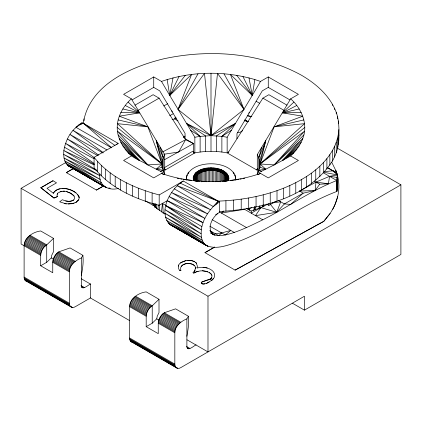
<?xml version="1.0" encoding="UTF-8"?>
<svg xmlns="http://www.w3.org/2000/svg" width="422" height="422" viewBox="0 0 422 422"><rect width="100%" height="100%" fill="white"/><g stroke="black" fill="none" stroke-linecap="round" stroke-linejoin="round"><path stroke-width="0.63" d="M155.001 207.133L155.006 203.879M194.8 180.943C194.547 170.346 209.011 168.71 216.908 170.52C220.854 171.464 225.258 173.342 226.909 177.34C228.133 183.375 225.548 178.923 228.888 178.659C227.701 163.715 191.282 164.116 193.476 180.358L194.922 180.874C192.865 165.461 229.13 165.466 227.078 180.874L228.524 180.358L228.888 178.659M155.053 207.197L155.08 203.968M155.106 207.26L155.154 204.058M193.234 176.955L194.078 177.203L194.869 178.105L194.864 180.442L195.048 178.005L195.776 176.428L198.593 173.616L204.153 171.153L211 170.272L211.67 169.887L211.738 167.909M99.903 173.875C98.115 185.195 108.37 191.245 118.455 188.423M336.999 181.529L337.273 188.565L336.777 191.482L337.273 174.84L335.859 170.557L337.273 174.908L336.777 191.482C301.313 204.87 271.188 229.557 235.502 242.708C226.229 245.736 215.442 249.845 205.968 245.319L169.713 224.383C157.617 211.454 170.546 188.687 183.301 180.996L219.477 201.88L219.477 212.324C212.825 216.391 207.202 226.408 211.849 233.603C215.705 236.542 220.817 235.555 225.253 234.996C238.467 231.921 250.631 225.754 262.727 219.809C287.735 207.339 310.682 190.707 336.777 180.521L337.247 177.451L329.54 176.343L316.02 182.077L299.509 191.039L303.196 193.165L315.081 190.559L319.712 184.208L328.406 183.792L329.54 176.343L337.273 174.93L336.761 172.93L327.694 167.761M81.388 275.344C82.585 268.708 83.677 262.21 82.891 255.331L70.084 247.93L58.779 251.85C55.261 254.07 52.914 258.132 52.75 262.289L52.75 272.733L40.691 265.77L40.691 255.331C40.86 251.169 43.202 247.107 46.721 244.887L53.504 238.361L40.691 230.966C33.174 231.873 24.402 237.349 24.112 245.757L24.112 277.085C24.028 278.947 25.035 281.226 27.129 281.374M186.888 336.255C188.085 329.619 189.177 323.12 188.391 316.242L175.584 308.841L164.279 312.76C160.761 314.981 158.414 319.043 158.25 323.199L158.25 333.644L146.191 326.681L146.191 316.242C146.36 312.08 148.702 308.018 152.221 305.797L159.004 299.272L146.191 291.876C138.674 292.784 129.902 298.259 129.612 306.667L129.612 337.996C129.528 339.858 130.535 342.137 132.629 342.279M259.039 208.41L259.129 206.448M210.262 167.909L210.33 169.887L212.414 170.309L213.01 169.95L213.215 167.977M90.619 297.858L75.359 306.667C72.7 308.798 68.812 306.557 69.329 303.186L69.329 271.863C69.44 265.016 75.575 260.29 81.388 257.937L82.891 255.331M292.515 303.265L304.441 310.149L304.441 296.228L180.859 367.578C178.2 369.709 174.312 367.467 174.829 364.096L174.829 332.773C174.94 325.926 181.075 321.2 186.888 318.847L188.391 316.242M158.002 209.433L158.266 204.971M227.136 180.442L227.416 178.538L228.888 177.804M164.712 174.592L164.712 173.284C159.02 170.662 153.444 167.798 147.879 164.918C141.381 160.75 133.278 158.693 128.103 152.738C123.488 147.653 119.795 141.623 118.123 134.919C114.673 121.51 121.43 107.694 131.347 98.832L164.712 154.642L164.712 170.303L163.958 171.828M258.042 171.828L257.288 170.303L257.288 154.642L290.652 98.832C301.646 108.438 308.355 124.406 302.748 138.627C300.242 145.321 295.833 151.139 290.652 155.998C279.659 162.006 268.65 168.009 257.288 173.284L257.288 174.592M195.048 180.637L195.091 177.34L194.31 176.401L193.476 176.111M40.691 265.77L46.721 262.289L51.241 257.942L51.764 255.215L53.504 251.686L53.504 238.361M146.191 326.681L152.221 323.199L156.741 318.847L157.264 316.125L159.004 312.596L159.004 299.272M219.097 181.402L219.129 171.137L219.524 169.897L220.163 169.354C224.235 171.332 229.974 174.945 228.091 180.352M213.474 278.62C208.647 283.257 214.613 278.035 214.497 276.684C215.099 274.421 214.181 272.448 212.546 270.855C208.658 267.421 202.375 266.519 197.153 268.028C198.767 267.1 194.284 259.794 196.573 263.55M262.716 206.912L262.864 204.992M211.67 169.887L213.812 170.414L214.334 170.082L214.677 168.12M257.288 173.284L258.802 170.245L259.715 167.123L260.021 163.963L265.765 140.779L258.802 157.686L258.802 171.39M219.477 201.88L213.321 206.59L177.15 185.712L218.179 201.136C248.927 199.944 280.277 193.123 306.536 176.501C322.788 166.057 337.711 149.768 338.829 129.565M219.472 211.512C260.775 209.249 308.382 197.907 332.394 161.083C336.06 154.642 338.423 147.431 338.829 140.004C339.135 129.327 339.457 118.128 334.53 108.306C327.683 93.869 315.012 83.123 301.429 75.211C259.873 52.381 209.586 48.92 163.783 58.8C130.488 66.892 88.952 85.096 83.319 123.271C72.025 127.37 65.742 139.281 63.843 150.548C63.411 155.897 63.764 162.517 68.517 165.962L104.603 186.793L67.119 164.817L102.894 185.253L65.864 163.166L101.407 182.879L64.788 160.914L100.309 179.524L64.017 158.002L99.856 175.631L63.675 154.389L97.023 170.688M195.354 180.5L195.418 176.586L194.658 175.61L193.84 175.283M222.452 181.576L222.494 172.63L223.66 170.926M57.144 194.241C59.175 191.066 55.873 195.37 57.545 196.531L53.963 198.082L40.871 187.737L53.003 180.732L56.527 182.837L47.016 188.328L53.33 193.276C56.332 188.128 63.379 187.779 68.559 189.156C72.02 190.169 75.401 191.894 77.738 194.706C80.702 199.959 78.74 196.304 77.738 194.706M213.01 169.95L215.194 170.593L215.637 170.272L216.106 168.325M235.708 180.115C235.719 158.345 186.281 158.345 186.292 180.115M235.597 179.693L235.708 178.722M161.441 212.06L162.512 203.146M195.776 181.038L195.855 175.853L194.32 174.476M249.175 210.072L249.439 208.167M196.32 180.943L196.394 175.146L194.917 173.695C202.032 167.766 212.466 166.743 221.017 170.024L221.402 169.823L222.225 170.557L222.573 170.346M216.539 181.376L216.539 170.836L217.509 168.605M132.118 99.866L153.729 87.391L159.706 90.841L185.047 133.315L185.047 138.69L193.519 143.58L193.519 152.131L194.853 152.901C205.488 150.828 216.512 150.828 227.147 152.901L227.147 137.24L252.261 95.446L254.856 79.558C224.551 70.659 191.382 71.096 161.494 81.43L153.729 76.946L123.588 94.354L131.347 98.832M201.864 226.561C200.666 232.828 200.355 241.025 205.968 245.319L169.713 224.383L204.575 244.174L168.003 222.848L203.314 242.523L166.516 220.474L202.238 240.271L165.419 217.114L201.468 237.359L164.965 213.226L201.125 233.746L165.06 209.708L201.294 229.9L165.714 205.588L203.014 222.716L201.864 226.561L165.714 205.588M253.712 210.61L254.376 206.775M217.847 181.687L217.847 171.153L218.865 168.948L219.73 169.549M194.853 152.901L194.853 137.24L169.739 95.446L173.009 77.912M337.7 196.62L334.767 205.097L332.652 209.354C338.708 198.62 340.528 186.302 337.273 174.84M201.247 282.751L201.252 283.051M260.021 167.228L259.715 160.803L258.802 157.686L261.54 147.721M178.327 266.161C179.229 262.537 177.235 268.498 179.767 270.555L180.869 270.259L179.767 270.555M227.342 180.621C229.431 164.955 192.564 164.955 194.658 180.621M227.69 180.442C229.821 164.448 192.174 164.443 194.31 180.442M78.708 199.812L76.044 202.307L78.708 199.812L79.093 198.488L78.824 196.583M164.712 154.642C162.37 158.403 161.737 162.871 161.979 167.228M265.765 140.779L259.715 160.803L259.715 168.636M223.407 181.518L223.407 173.199L224.662 171.554M195.138 270.069C192.448 276.552 197.269 262.774 195.634 268.582M224.272 181.507L224.23 173.811L225.57 172.229M225.026 181.534L224.963 174.46L226.382 172.941M267.226 204.427L260.896 207.598L255.495 215.631L276.711 212.287L280.704 201.8L272.633 202.866M175.32 117.152L174.624 118.941L172.107 119.658M225.68 180.943L225.606 175.146L227.083 173.695M226.224 181.038L226.145 175.853L227.68 174.476M226.646 180.5L226.582 176.586L227.342 175.61L228.16 175.283M211.559 277.787L210.958 278.494L211.881 277.08L211.886 275.308L211.375 274.253L209.512 272.675L211.375 274.326L211.886 275.308M226.952 180.637L226.909 177.34L227.69 176.401L228.524 176.111M227.136 180.785L227.131 178.105L227.922 177.203L228.766 176.955M161.494 81.43L169.739 95.446L179.055 76.509M195.581 267.479C193.318 260.659 178.29 262.959 180.869 270.328M217.356 213.215L216.808 214.307L215.568 214.729M227.131 180.426L227.922 179.64L228.766 179.514M198.002 73.797L178.021 109.435L211 135.662L221.877 136.364L227.147 137.24M194.853 137.24L200.123 136.364L211 135.662L243.979 109.44L230.417 74.446L252.261 95.446L260.506 81.43L268.271 76.946L298.412 94.354L290.652 98.832M236.953 138.785L236.953 133.584L262.294 90.841L268.271 87.391L289.882 99.866M201.31 282.587C202.27 280.947 224.478 274.886 201.679 282.038M214.64 247.065L204.971 252.646L235.112 270.122L323.806 221.371L330.115 213.458L332.652 209.286M287.029 105.183L268.872 94.702L262.895 98.152L227.748 153.249L256.687 169.955L257.8 169.312M256.687 169.955L257.742 168.304M216.338 203.99L218.179 201.136L180.168 183.106M60.156 188.776C57.54 189.098 54.57 190.723 53.33 193.276M178.654 265.058L179.54 263.734L181.587 262.183L185.996 260.548L180.468 262.917M221.017 170.024L220.289 171.965L220.289 181.845M235.112 270.122L323.806 221.302L330.115 213.458M167.144 79.558L169.739 95.446L185.258 75.353M222.225 170.557L221.413 172.461L221.413 181.022M218.179 201.136C212.187 207.608 205.915 214.176 203.014 222.716L167.276 200.693L159.189 205.361C134.818 198.92 110.126 187.948 94.08 167.771L94.08 157.332L118.197 143.406L82.021 122.522L75.87 127.238L111.477 147.795M194.236 265.443C190.665 262.595 184.182 262.859 181.154 266.366M73.634 199.991L72.885 200.513L74.182 199.39L74.631 197.992L74.093 196.098L73.359 195.17L70.706 193.213L66.265 191.451L70.706 193.281L74.093 196.098M246.67 208.421L251.18 211.026L260.896 207.598L276.711 212.287L284.391 203.926L303.196 193.165L290.689 204.406L284.391 203.926L278.061 200.271M196.974 181.534L196.974 174.951L195.877 173.242C193.999 175.019 192.938 177.847 193.909 180.352M293.897 152.738L282.402 160.497L302.748 138.627L274.121 164.923L260.021 163.963L274.121 126.837L302.748 116.208L282.408 112.848L293.897 102.098M303.877 134.919L274.121 164.923L304.557 131.179L260.021 163.963L265.76 169.206L258.802 170.245L261.54 171.274M209.755 226.155L225.253 234.996L230.787 230.417L221.566 232.976L218.775 235.708L209.745 230.549M296.745 149.351L282.402 160.497L301.181 142.277M169.739 95.446L191.583 74.446L178.021 109.435L204.485 73.402L211 135.662L235.618 123.377L221.877 136.364L221.877 152.031M199.548 181.576L199.548 173.015L200.492 172.102L199.427 170.346M194.236 271.346L192.901 272.57L193.74 273.124C198.504 270.36 204.649 269.864 209.512 272.744M164.712 173.284L163.198 170.245L156.235 169.206L161.979 163.963L156.24 140.779L163.198 157.686L163.198 171.39M248.695 113.107L249.682 112.252M282.402 160.497L299.177 145.859M200.587 181.022L200.587 172.461L201.552 171.627L200.598 169.823M304.784 127.418L260.021 163.963L304.557 123.657L274.121 126.837L303.877 119.911M223.755 211.021L221.249 213.01L244.644 209.365L262.727 219.809M201.711 181.845L201.711 171.965L202.676 171.205L201.837 169.354M72.885 200.445C69.651 202.328 65.563 201.13 62.398 199.717L59.66 201.821L66.243 203.889L64.35 203.536M211.723 280.308L206.263 283.531L209.18 282.096M209.913 279.258L210.958 278.425M202.903 181.402L202.903 171.527L203.858 170.836L203.135 168.948M58.057 192.917L61.401 191.34L60.04 191.715M116.625 144.461L118.197 143.406M204.153 181.687L204.153 171.153L205.092 170.52L204.491 168.605M235.618 123.377L216.47 135.837L216.47 151.498M221.877 136.364L231.398 130.319M194.864 180.442L194.864 178.812M205.461 181.376L205.461 170.836L206.363 170.272L205.894 168.325M206.806 181.787L206.806 170.593L207.666 170.082L208.188 170.414L208.188 181.613M183.412 137.092L185.089 136.1M260.896 207.598L251.264 213.189L251.18 211.026M134.971 105.183L153.128 94.702L159.105 98.152L185.617 139.714L193.519 143.58L164.506 159.711M137.546 110.601L159.105 98.152M40.691 255.331L21.1 244.016L21.1 188.328L66.191 162.296M163.789 105.948L167.782 103.643M73.143 168.721L66.312 172.667L73.143 168.652M40.871 187.806L53.003 180.732M131.347 155.998L123.588 160.481L153.729 177.884L161.494 173.405C186.176 182.204 213.01 183.211 238.768 179.434M103.849 185.727L96.459 190.069L103.849 185.801M164.543 167.534L192.912 151.155L194.252 153.249L165.313 169.955L164.422 169.444M242.634 130.736L239.87 132.329L237.454 132.619M227.147 152.901L228.782 151.957M94.08 157.332C110.126 177.509 134.818 188.481 159.189 194.922L183.301 180.996M208.188 170.414L208.99 169.95L209.586 170.309L209.586 181.502M145.748 201.125L153.128 205.382L155.301 204.127M81.388 257.937L81.388 285.784C82.2 291.038 88.525 284.639 90.619 283.937M266.699 204.127L268.872 205.382L276.252 201.125M214.64 247.134L204.971 252.646M198.192 271.341L196.272 271.815L193.74 273.124M21.1 188.328L207.988 296.223L400.9 184.847L400.9 254.461L304.441 310.149M186.888 318.847L186.888 346.694C187.7 351.948 194.025 345.549 196.119 344.848M169.686 115.712L173.089 113.782M209.586 170.309L210.33 169.887M258.311 174.602L260.506 173.405L268.271 177.884L298.412 160.481L290.652 155.998M176.333 118.012L174.624 118.941L178.052 120.919M162.428 152.047L185.617 139.714L178.654 152.02L163.805 154.267M301.181 112.553L282.408 112.848L296.745 105.484M195.091 177.34L195.354 177.208M247.793 209.454L251.855 207.429M66.243 203.815L72.141 203.742L76.044 202.233M195.418 176.586L195.776 176.428M40.871 187.737L53.963 198.013L57.545 196.531M197.728 181.507L197.681 173.885L196.694 172.498L195.618 172.941L195.877 173.242M195.855 175.853L196.32 175.673M160.46 171.274L163.198 170.245L162.285 167.123L161.979 163.963L147.879 126.843L119.252 116.208L139.598 112.848L128.103 102.098M65.674 200.962L68.939 201.331L72.289 200.809M198.593 181.518L198.546 173.231L197.623 171.801L196.43 172.229L196.694 172.498M156.235 169.206L162.285 167.123M196.394 175.146L196.974 174.951M260.506 173.405C250.779 176.855 240.651 179.107 230.417 180.389M78.888 124.632L83.319 123.271L115.058 145.516M201.32 283.215L202.913 284.069L206.263 283.463M68.216 204.042L74.135 203.193M282.408 112.848L299.177 108.976M183.486 137.277L184.762 136.992M201.489 283.515L202.913 284.001L204.892 283.948M185.996 260.622C189.299 260.042 193.197 260.242 195.782 262.605M61.401 191.409L64.545 191.198L66.265 191.519M221.566 232.976L215.136 233.661L214.387 235.054L210.573 232.849M236.742 179.482L238.683 179.287M239.976 179.15L241.268 179.018M324.191 171.601L332.916 170.841L336.054 172.466M195.423 181.207L198.002 181.038M242.945 178.327L244.807 178.237M201.257 181.539L204.485 181.434M299.509 191.039L315.081 190.559L316.02 182.077L328.406 183.792M75.965 192.865C72.136 189.937 66.771 188.265 61.902 188.497M194.611 261.651L191.324 260.617L187.7 260.348M120.819 112.553L139.598 112.848L125.255 105.484M217.515 181.434L220.743 181.539M193.234 179.514L194.078 179.64L194.869 180.426M177.193 178.237L179.055 178.327M223.998 181.038L226.577 181.207M207.824 271.868L202.349 270.75M193.112 178.659L193.962 178.828L194.758 179.656M207.313 267.986L203.029 267.3M180.732 179.018L182.024 179.155M183.317 179.287L185.258 179.482M183.232 179.434L191.583 180.389M244.238 120.787L246.712 121.072L248.215 121.837M193.112 177.804L193.962 178.015L194.758 178.881M214.334 170.082C219.635 171.506 227.859 173.875 227.2 180.943M251.781 116.572L247.598 115.77L251.781 116.641M222.452 173.015L223.407 173.199M324.191 172.313L337.273 174.93L332.916 170.841L327.794 167.887M122.823 108.976L139.598 112.848M118.123 119.911L147.879 126.843L117.443 123.657L161.979 163.963L147.879 164.918L119.252 138.627L139.592 160.497L128.103 152.738M223.407 173.616L224.23 173.811M224.272 174.26L224.963 174.46M210.193 231.14L211.443 231.53L214.387 235.054L211.047 233.123M254.856 79.558L260.506 81.43M225.026 174.951L225.606 175.146M259.715 167.123L265.76 169.206M225.68 175.673L226.145 175.853M226.224 176.428L226.582 176.586M167.276 200.693L204.897 218.343L169.143 196.631L207.439 213.812L171.522 192.527L210.43 209.687L174.26 188.803M70.068 166.69L68.517 165.962L106.518 187.732L80.85 172.878M94.08 164.902L63.843 150.548L96.564 170.092M245.045 120.312L247.967 121.742L245.108 120.18M162.011 203.378L166.078 205.403M200.123 152.031L200.123 136.364L186.382 123.377L211 135.662L217.515 73.402L243.979 109.44L223.998 73.797M226.646 177.208L226.909 177.34M165.424 214.17L157.227 208.753L152.938 204.728M245.024 120.17L246.712 121.072M244.734 119.906L248.057 121.7M94.159 158.783L65.558 143.359L94.132 163.451M332.916 170.841L336.761 172.93L336.761 174.207M161.494 173.405L163.694 174.602M97.746 155.597L67.446 138.986L94.159 157.538M71.729 167.56L70.579 166.933L79.711 172.213M72.874 168.188L76.313 170.077M108.971 187.98L110.121 188.608L108.987 187.943M103 153.017L69.983 134.454L98.716 155.201M64.413 147.204L94.38 164.422M262.895 98.152L284.454 110.601M256.175 101.291L259.599 103.269M337.653 148.333L400.9 184.847M323.379 172.783L336.777 180.521L336.777 191.482L336.629 187.547M314.321 181.096L319.712 184.208M193.36 152.738L194.252 153.249M219.324 211.897L246.564 227.622M106.893 149.91L72.98 130.329L103.226 152.595M212.155 219.662L234.331 232.469M171.627 225.327L208.03 246.29L205.256 244.586M66.312 172.598L96.459 190.069M30.141 235.318L46.721 244.887L46.721 262.289M58.779 251.85L75.359 261.418M135.641 296.228L152.221 305.797L152.221 323.199M164.279 312.76L180.859 322.329M29.355 235.829L45.935 245.404M57.993 252.361L74.573 261.935M134.855 296.74L151.435 306.309M163.493 313.272L180.073 322.846M28.58 236.452L45.159 246.026M57.218 252.989L73.797 262.558M134.08 297.362L150.659 306.936M162.718 313.894L179.297 323.468M27.836 237.18L44.416 246.749M56.474 253.712L73.048 263.281M133.336 298.085L149.915 307.659M161.974 314.622L178.548 324.191M27.129 237.987L43.709 247.561M55.762 254.524L72.341 264.093M132.629 298.897L149.209 308.471M161.262 315.429L177.841 325.003M26.475 238.873L43.049 248.447M55.108 255.405L71.687 264.979M131.975 299.784L148.549 309.352M160.608 316.315L177.187 325.889M25.879 239.817L42.458 249.386M54.517 256.349L71.096 265.918M131.379 300.728L147.958 310.297M160.017 317.26L176.596 326.828M25.362 240.798L41.936 250.373M53.995 257.336L70.574 266.904M130.862 301.709L147.436 311.283M159.495 318.241L176.074 327.815M24.924 241.811L41.498 251.38M53.557 258.343L70.136 267.917M130.424 302.722L146.998 312.291M159.057 319.254L175.636 328.822M51.241 257.942L53.478 259.229M156.741 318.847L158.978 320.14M24.571 242.829L41.15 252.398M53.209 259.361L69.788 268.935M130.071 303.74L146.65 313.309M158.709 320.272L175.288 329.84M24.318 243.837L40.897 253.411M52.956 260.369L69.535 269.943M129.818 304.747L146.397 314.316M158.456 321.279L175.035 330.853M24.165 244.818L40.744 254.392M52.803 261.35L69.382 270.924M129.665 305.728L146.244 315.303M158.303 322.26L174.882 331.834M52.75 262.289L69.329 271.863M81.335 278.794L90.429 284.043L90.429 297.969L129.58 320.572M129.612 306.667L146.191 316.242M158.25 323.199L174.829 332.773M186.962 339.773L207.988 351.916L207.988 296.223M81.008 285.567L84.4 287.524M186.508 346.478L189.9 348.435M81.362 286.554L83.619 287.857M186.862 347.459L189.119 348.767M81.198 286.949L82.891 287.931M187.262 348.187L188.391 348.841M24.112 277.085L69.329 303.186M129.612 337.996L174.829 364.096M24.165 277.961L69.382 304.067M129.665 338.871L174.882 364.977M24.318 278.768L69.535 304.869M129.818 339.678L175.035 365.779M24.571 279.48L69.788 305.586M130.071 340.39L175.288 366.496M24.924 280.097L72.341 307.474M130.424 341.008L175.636 367.114M176.148 367.409L177.841 368.385M25.362 280.604L71.687 307.348M130.862 341.514L177.187 368.258M210.826 233.007L211.849 233.603M202.476 242.882L204.142 243.905M215.637 170.272L216.539 170.836M190.602 130.319L200.123 136.364M186.382 123.377L205.53 135.837L205.53 151.498M216.908 170.52L217.847 171.153M218.142 170.836L219.097 171.527M206.363 170.272L206.806 170.593M198.34 170.926L199.195 171.823L199.548 173.015M125.255 149.351L139.592 160.497L120.819 142.277M117.216 127.418L161.979 163.963L117.443 131.179L147.879 164.918L118.123 134.919M205.092 170.52L205.461 170.836M83.319 123.271L111.55 147.689M197.338 171.554L197.623 171.801M122.823 145.859L139.592 160.497M203.858 170.836L204.153 171.153M270.328 204.28L276.711 212.287M236.742 75.353L252.261 95.446L248.991 77.912M202.676 171.205L202.903 171.527M164.311 168.383L165.313 169.955M257.288 154.642L258.802 157.686M242.945 76.509L252.261 95.446M201.552 171.627L201.711 171.965M335.859 170.625L331.734 162.248M207.323 168.12L207.666 170.082M156.24 140.779L162.285 160.803L162.285 168.636M171.838 110.791L172.197 112.046M160.46 147.721L163.198 157.686M200.492 172.102L200.587 172.461M255.083 206.785L255.584 209.349M208.784 167.977L208.99 169.95M336.946 181.56L337.094 189.874L336.825 185.363M259.794 205.693L260.1 208.241M186.292 178.722L186.403 179.693M338.644 133.874L338.829 135.71M156.135 204.132L156.562 208.658M159.136 204.992L159.579 210.747M263.734 204.971L263.845 206.88M249.566 208.188L249.682 210.156M162.755 203.831L163.203 213.637M154.937 203.789L154.948 207.07M336.772 185.727L336.777 191.482M338.397 120.982L338.397 123.593M338.397 133.853L338.397 144.292M337.537 116.715L337.537 118.672M337.537 138.115L337.537 148.56M336.244 112.484L336.244 113.792M336.244 142.346L336.244 152.79M334.53 108.306L334.53 109.614M334.53 146.529L334.53 156.968M332.394 104.192L332.394 105.5M332.394 150.643L332.394 161.083M329.851 154.679L329.851 165.118M326.902 158.619L326.902 169.064M323.563 162.459L323.563 172.899M319.844 166.178L319.844 176.618M315.756 169.765L315.756 180.21M311.315 173.21L311.315 183.654M306.536 176.501L306.536 186.946M301.429 179.624L301.429 190.069M295.769 182.7L295.769 193.144M289.798 185.569L289.798 196.014M283.537 188.228L283.537 198.667M277.006 190.654L277.006 201.099M270.233 192.854L270.233 203.298M268.872 203.425L268.872 205.382M268.271 76.946L268.271 87.391M263.238 194.811L263.238 205.25M256.054 196.515L256.054 206.959M254.709 206.817L254.709 210.082M248.7 197.971L248.7 208.41M241.21 199.163L241.21 209.602M235.597 176.776L235.597 177.704M235.365 175.81L235.365 177.203M235.022 174.856L235.022 175.784M233.999 172.999L233.999 173.927M233.609 200.086L233.609 210.531M233.329 172.102L233.329 173.031M225.923 200.745L225.923 211.19M215.194 170.593L215.194 181.787M213.812 170.414L213.812 181.613M212.414 170.309L212.414 181.502M211 73.27L211 151.324M211 170.272L211 181.471M188.671 172.102L188.671 173.031M188.001 172.999L188.001 173.927M186.978 174.856L186.978 175.784M186.635 175.81L186.635 177.203M186.403 176.776L186.403 177.704M159.189 194.922L159.189 205.361M153.729 76.946L153.729 87.391M153.128 203.425L153.128 205.382M152.115 192.959L152.115 203.399M145.263 190.749L145.263 201.194M138.659 188.302L138.659 198.746M132.323 185.627L132.323 196.066M126.289 182.731L126.289 193.17M120.571 179.624L120.571 190.069M115.195 176.322L115.195 186.767M110.179 172.841L110.179 183.28M105.542 169.185L105.542 179.624M101.306 165.371L101.306 175.81M97.477 161.415L97.477 171.854M83.989 118.804L83.989 120.761M64.545 191.198L62.899 191.171"/></g></svg>
